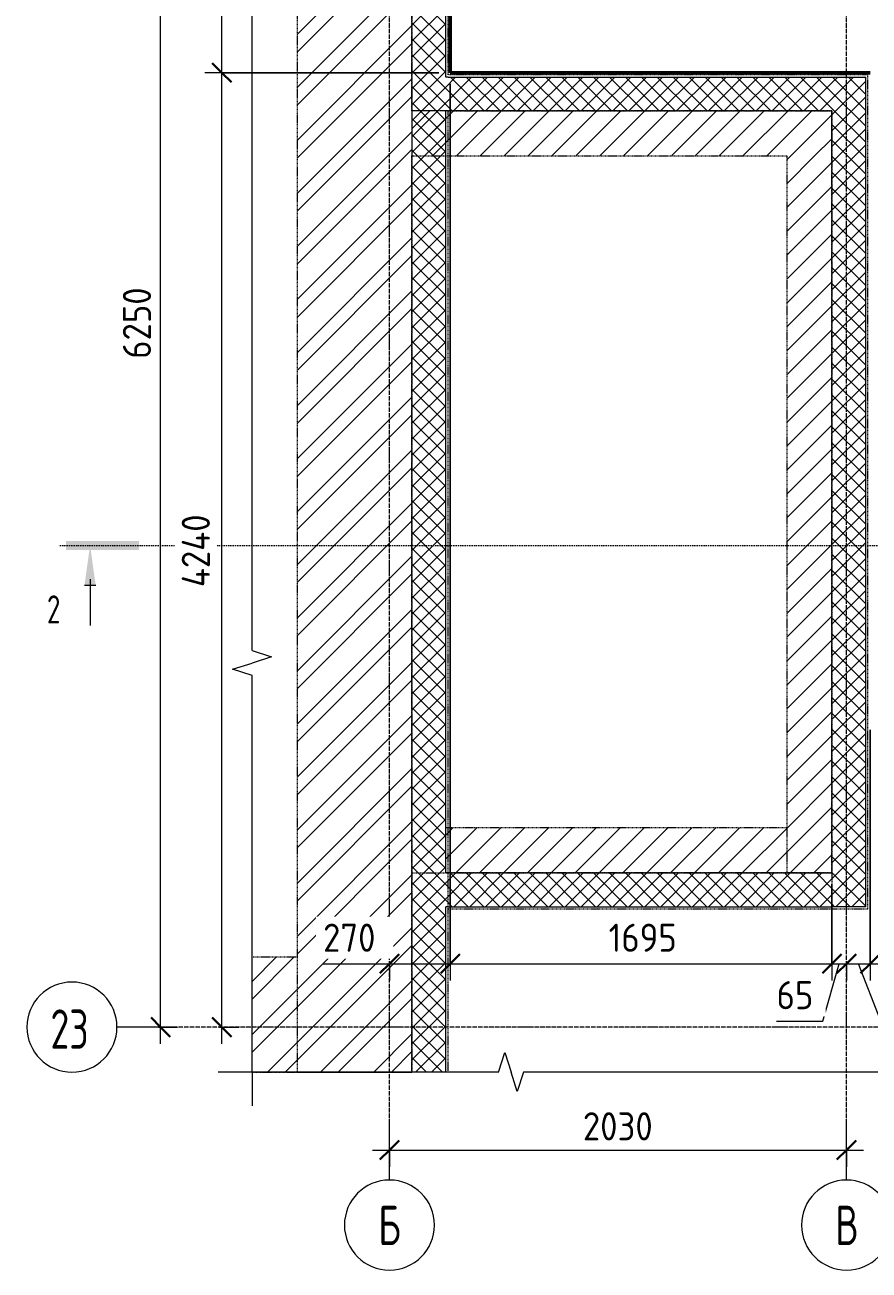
# Model space of a CAD drawing. Header units: millimetres. Extents: x -24739 to 22705, y -5184 to 8174.
# Drawn here: x -24739 to -20990, y -479 to 5052 of the extents above; entities that cross this region are included whole.
import ezdxf

# ---------------------------------------------------------------- set-up
doc = ezdxf.new("R2010")
doc.units = ezdxf.units.MM
for name, pattern in [('01 Штриховая _4 мм_', [6, 3.5, -2.5]), ('02 Штрихпунктирная _20 мм_', [25, 20, -2.5, 0, -2.5]), ('04 Пунктир 10мм', [10, 0, -10])]:
    doc.linetypes.add(name, pattern=pattern)
for name, color, linetype, lineweight in [('AA_Dim', 7, 'Continuous', 9), ('AA_Dim-50', 7, 'Continuous', 9), ('AA_Oformlenie', 7, 'Continuous', 9), ('AA_Razrez', 7, 'Continuous', 9), ('AA_Vinoska', 7, 'Continuous', 9), ('AF_Perekritie', 7, 'Continuous', 60), ('AF_Perekritie_Опалубка', 253, 'Continuous', 20), ('AF_Perekritie_Опалубка_Существующая', 253, 'Continuous', 20), ('AF_Stena', 7, 'Continuous', 60), ('AF_Stena_Опалубка_Существующая', 253, 'Continuous', 20), ('KR_Fundament', 7, 'Continuous', 20), ('Оси', 7, 'Continuous', 9)]:
    doc.layers.add(name, color=color, linetype=linetype, lineweight=lineweight)
doc.styles.add('ISOCPEUR_1', font='isocpeur.TTF', dxfattribs={"width": 0.7, "height": 125})
doc.styles.add('ISOCPEUR_2', font='isocpeur.TTF', dxfattribs={"width": 0.7, "height": 175})
doc.styles.add('ISOCPEUR_3', font='isocpeur.TTF', dxfattribs={"width": 0.9, "height": 125})
doc.dimstyles.new('00_Точн_3_знака__прозр__1', dxfattribs={"dimscale": 304.8, "dimtxt": 125.344371, "dimasz": 0.278871, "dimexe": 0.246063, "dimexo": 0.164042, "dimgap": 0.016404, "dimtad": 1, "dimdec": 3, "dimrnd": 0.001, "dimdsep": 46, "dimtxsty": 'ISOCPEUR_3', "dimblk1": 'OBLIQUE', "dimblk2": 'OBLIQUE', "dimsah": 1, "dimcen": 0.09, "dimdle": 0.246063, "dimazin": 0, "dimtfac": 1, "dimtdec": 4, "dimtix": 1, "dimtmove": 0, "dimatfit": 3, "dimfxl": 1, "dimtvp": 1, "dimtolj": 1, "dimtzin": 0, "dimlwd": 18, "dimlwe": 18, "dimarcsym": 2})
doc.dimstyles.new('01_Точн_3_знака__непрозр_', dxfattribs={"dimscale": 304.8, "dimtxt": 125.344371, "dimasz": 0.278871, "dimexe": 0.246063, "dimexo": 0.164042, "dimgap": 0.049213, "dimtad": 1, "dimdec": 3, "dimrnd": 0.001, "dimdsep": 46, "dimtxsty": 'ISOCPEUR_3', "dimblk1": 'OBLIQUE', "dimblk2": 'OBLIQUE', "dimsah": 1, "dimcen": 0.09, "dimdle": 0.246063, "dimazin": 0, "dimtfac": 1, "dimtdec": 4, "dimtix": 1, "dimtmove": 0, "dimatfit": 3, "dimfxl": 1, "dimtvp": 1, "dimtfill": 1, "dimtolj": 1, "dimtzin": 0, "dimlwd": 18, "dimlwe": 18, "dimarcsym": 2})
doc.dimstyles.new('01_Точн_3_знака__непрозр__1', dxfattribs={"dimscale": 304.8, "dimtxt": 125.344371, "dimasz": 0.278871, "dimexe": 0.246063, "dimexo": 0.164042, "dimgap": 0.049213, "dimtad": 1, "dimdec": 3, "dimrnd": 0.001, "dimdsep": 46, "dimtxsty": 'ISOCPEUR_3', "dimblk1": 'OBLIQUE', "dimblk2": 'OBLIQUE', "dimsah": 1, "dimcen": 0.09, "dimdle": 0.246063, "dimazin": 0, "dimtfac": 1, "dimtdec": 4, "dimtix": 1, "dimtmove": 1, "dimatfit": 3, "dimfxl": 1, "dimtvp": 1, "dimtfill": 1, "dimtolj": 1, "dimtzin": 0, "dimlwd": 18, "dimlwe": 18, "dimarcsym": 2})
pattern_1 = [(45, (-41505.71, 0), (-117.8662, 117.8662), []), (45, (-41427.14, 0), (-117.8662, 117.8662), [])]
pattern_2 = [(45, (-41505.714, 0), (-35.35534, 35.35534), []), (135, (-41505.714, 0), (-35.35534, -35.35534), [])]
pattern_3 = [(45, (-41505.714, 0), (-53.033, 53.033), [])]

# ---------------------------------------------------------------- blocks, each defined once
blk = doc.blocks.new('011_Прямоугольник обрыва _ЭлУзла_ - 011_Прямоугольник обрыва _ЭлУзла_-4036810-КР_ФПм1_-3_300_-1этаж')
at = {"layer": 'AA_Oformlenie'}
for p, q in [((1206.1, 7269.4), (3394.5, 7269.4)), ((3505.8, 7269.4), (4599.3, 7269.4)), ((4599.3, 7269.4), (4599.3, 5507.1)), ((4599.3, 5395.8), (4599.3, 1872.4))]:
    blk.add_line(p, q, dxfattribs=at)
blk = doc.blocks.new('Разрез - Номер узла_ спереди-394134-КР_ФПм1_-3_300_-1этаж')
at = {"layer": 'AA_Razrez'}
for points in [[(7.33, 0.4), (7.33, -0.39), (0.87, -0.39), (0.87, 0.4)], [(3.5, -3.53), (2.5, -3.53), (3, 0)]]:
    blk.add_hatch(color=256, dxfattribs=at).paths.add_polyline_path(points)
for p, q in [((3, -3), (3, -7.1)), ((2.5, -3.53), (3.5, -3.53))]:
    blk.add_line(p, q, dxfattribs=at)
blk = doc.blocks.new('Ось сетки - d_4мм-2765513-КР_ФПм1_-3_300_-1этаж')
at = {"layer": 'Оси'}
for start, end in [(360, 180), (360, 180), (180, 360), (180, 360)]:
    blk.add_arc((0, 0), 4, start, end, dxfattribs=at)
blk = doc.blocks.new('DIMBLOCK5-КР_ФПм1_-3_300_-1этаж')
at = {"layer": 'AA_Dim-50', "lineweight": 30}
for p, q in [((-23864.7, 4840), (-23907.2, 4882.5)), ((-23864.7, 4840), (-23822.2, 4797.5)), ((-23864.7, 600), (-23907.2, 642.5)), ((-23864.7, 600), (-23822.2, 557.5))]:
    blk.add_line(p, q, dxfattribs=at)
at = {"layer": 'AA_Dim-50', "lineweight": 18}
for p, q in [((-22900.1, 4840), (-23939.7, 4840)), ((-23864.7, 525), (-23864.7, 4840)), ((-23864.7, 4840), (-22900.1, 4840)), ((-23874.8, 600), (-23789.7, 600)), ((-23864.7, 600), (-23874.8, 600))]:
    blk.add_line(p, q, dxfattribs=at)
at = {"layer": 'AA_Dim-50', "color": 0, "lineweight": 18, "insert": (-24042.5, 2554.5), "char_height": 125, "width": 397.318, "attachment_point": 1, "rotation": 90, "line_spacing_factor": 1.135194, "style": 'ISOCPEUR_3', "bg_fill": 3, "box_fill_scale": 1.25, "bg_fill_color": 256, "bg_fill_true_color": 13158600, "bg_fill_transparency": 0}
blk.add_mtext('4240', dxfattribs=at)
blk = doc.blocks.new('_Oblique')
at = {"color": 0, "linetype": 'ByBlock', "lineweight": -2}
blk.add_line((-0.5, -0.5), (0.5, 0.5), dxfattribs=at)
blk = doc.blocks.new('DIMBLOCK6-КР_ФПм1_-3_300_-1этаж')
at = {"layer": 'AA_Dim-50', "lineweight": 30}
for p, q in [((-23864.7, 6660), (-23907.2, 6702.5)), ((-23864.7, 6660), (-23822.2, 6617.5)), ((-23864.7, 4840), (-23907.2, 4882.5)), ((-23864.7, 4840), (-23822.2, 4797.5))]:
    blk.add_line(p, q, dxfattribs=at)
at = {"layer": 'AA_Dim-50', "lineweight": 18}
for p, q in [((-22900.1, 6660), (-23939.7, 6660)), ((-23864.7, 4840), (-23864.7, 6660)), ((-23864.7, 6660), (-22900.1, 6660)), ((-22900.1, 4840), (-23939.7, 4840)), ((-23864.7, 4840), (-22900.1, 4840))]:
    blk.add_line(p, q, dxfattribs=at)
at = {"layer": 'AA_Dim-50', "color": 0, "lineweight": 18, "insert": (-24042.5, 5605.7), "char_height": 125, "width": 346.234, "attachment_point": 1, "rotation": 90, "line_spacing_factor": 1.135194, "style": 'ISOCPEUR_3', "bg_fill": 3, "box_fill_scale": 1.25, "bg_fill_color": 256, "bg_fill_true_color": 13158600, "bg_fill_transparency": 0}
blk.add_mtext('1820', dxfattribs=at)
blk = doc.blocks.new('DIMBLOCK8-КР_ФПм1_-3_300_-1этаж')
at = {"layer": 'AA_Dim-50', "lineweight": 18}
for p, q in [((-22850.1, 4790), (-22850.1, 806.8)), ((-22850.1, 881.8), (-22850.1, 4790)), ((-23120.1, 891.9), (-23120.1, 806.8)), ((-23120.1, 881.8), (-23120.1, 891.9)), ((-23414.9, 881.8), (-23130.8, 881.8)), ((-23195.1, 881.8), (-22850.1, 881.8)), ((-23130.8, 881.8), (-22985.1, 881.8))]:
    blk.add_line(p, q, dxfattribs=at)
at = {"layer": 'AA_Dim-50', "lineweight": 30}
for p, q in [((-23120.1, 881.8), (-23077.6, 924.3)), ((-22850.1, 881.8), (-22807.6, 924.3)), ((-23120.1, 881.8), (-23162.6, 839.3)), ((-22850.1, 881.8), (-22892.6, 839.3))]:
    blk.add_line(p, q, dxfattribs=at)
at = {"layer": 'AA_Dim-50', "color": 0, "lineweight": 18, "insert": (-23414.9, 1059.6), "char_height": 125, "width": 280.961, "attachment_point": 1, "line_spacing_factor": 1.135194, "style": 'ISOCPEUR_3', "bg_fill": 3, "box_fill_scale": 1.25, "bg_fill_color": 256, "bg_fill_true_color": 13158600, "bg_fill_transparency": 0}
blk.add_mtext('270', dxfattribs=at)
blk = doc.blocks.new('DIMBLOCK9-КР_ФПм1_-3_300_-1этаж')
at = {"layer": 'AA_Dim-50', "lineweight": 18}
for p, q in [((-22850.1, 4790), (-22850.1, 806.8)), ((-22850.1, 881.8), (-22850.1, 4790)), ((-21155.1, 1235), (-21155.1, 806.8)), ((-21155.1, 881.8), (-21155.1, 1235)), ((-22850.1, 881.8), (-21155.1, 881.8))]:
    blk.add_line(p, q, dxfattribs=at)
at = {"layer": 'AA_Dim-50', "lineweight": 30}
for p, q in [((-22850.1, 881.8), (-22807.6, 924.3)), ((-21155.1, 881.8), (-21112.6, 924.3)), ((-22850.1, 881.8), (-22892.6, 839.3)), ((-21155.1, 881.8), (-21197.6, 839.3))]:
    blk.add_line(p, q, dxfattribs=at)
at = {"layer": 'AA_Dim-50', "color": 0, "lineweight": 18, "insert": (-22146.8, 1059.6), "char_height": 125, "width": 346.234, "attachment_point": 1, "line_spacing_factor": 1.135194, "style": 'ISOCPEUR_3', "bg_fill": 3, "box_fill_scale": 1.25, "bg_fill_color": 256, "bg_fill_true_color": 13158600, "bg_fill_transparency": 0}
blk.add_mtext('1695', dxfattribs=at)
blk = doc.blocks.new('DIMBLOCK10-КР_ФПм1_-3_300_-1этаж')
at = {"layer": 'AA_Dim-50', "lineweight": 18}
for p, q in [((-21155.1, 1235), (-21155.1, 806.8)), ((-21155.1, 881.8), (-21155.1, 1235)), ((-21090.1, 891.9), (-21090.1, 806.8)), ((-21090.1, 881.8), (-21090.1, 891.9)), ((-21194.9, 626.7), (-21122.6, 881.8)), ((-21155.1, 881.8), (-21090.1, 881.8)), ((-21401, 626.7), (-21194.9, 626.7))]:
    blk.add_line(p, q, dxfattribs=at)
at = {"layer": 'AA_Dim-50', "lineweight": 30}
for p, q in [((-21155.1, 881.8), (-21112.6, 924.3)), ((-21090.1, 881.8), (-21047.6, 924.3)), ((-21155.1, 881.8), (-21197.6, 839.3)), ((-21090.1, 881.8), (-21132.6, 839.3))]:
    blk.add_line(p, q, dxfattribs=at)
at = {"layer": 'AA_Dim-50', "color": 0, "lineweight": 18, "insert": (-21401, 804.5), "char_height": 125, "width": 187.307, "attachment_point": 1, "line_spacing_factor": 1.135194, "style": 'ISOCPEUR_3', "bg_fill": 3, "box_fill_scale": 1.25, "bg_fill_color": 256, "bg_fill_true_color": 13158600, "bg_fill_transparency": 0}
blk.add_mtext('65', dxfattribs=at)
blk = doc.blocks.new('DIMBLOCK11-КР_ФПм1_-3_300_-1этаж')
at = {"layer": 'AA_Dim-50', "lineweight": 18}
for p, q in [((-20985.1, 1920), (-20985.1, 806.8)), ((-20985.1, 881.8), (-20985.1, 1920)), ((-21090.1, 891.9), (-21090.1, 806.8)), ((-21090.1, 881.8), (-21090.1, 891.9)), ((-21090.1, 881.8), (-20985.1, 881.8)), ((-20938.4, 626.7), (-21037.6, 881.8)), ((-20677.9, 626.7), (-20938.4, 626.7))]:
    blk.add_line(p, q, dxfattribs=at)
at = {"layer": 'AA_Dim-50', "lineweight": 30}
for p, q in [((-21090.1, 881.8), (-21047.6, 924.3)), ((-20985.1, 881.8), (-20942.6, 924.3)), ((-21090.1, 881.8), (-21132.6, 839.3)), ((-20985.1, 881.8), (-21027.6, 839.3))]:
    blk.add_line(p, q, dxfattribs=at)
at = {"layer": 'AA_Dim-50', "color": 0, "lineweight": 18, "insert": (-20888.4, 804.5), "char_height": 125, "width": 252.581, "attachment_point": 1, "line_spacing_factor": 1.135194, "style": 'ISOCPEUR_3', "bg_fill": 3, "box_fill_scale": 1.25, "bg_fill_color": 256, "bg_fill_true_color": 13158600, "bg_fill_transparency": 0}
blk.add_mtext('105', dxfattribs=at)
blk = doc.blocks.new('DIMBLOCK12-КР_ФПм1_-3_300_-1этаж')
at = {"layer": 'AA_Dim-50', "lineweight": 18}
for p, q in [((-20985.1, 1920), (-20985.1, 806.8)), ((-20985.1, 881.8), (-20985.1, 1920)), ((-19385.1, 1920), (-19385.1, 806.8)), ((-19385.1, 881.8), (-19385.1, 1920)), ((-20985.1, 881.8), (-19385.1, 881.8))]:
    blk.add_line(p, q, dxfattribs=at)
at = {"layer": 'AA_Dim-50', "lineweight": 30}
for p, q in [((-20985.1, 881.8), (-20942.6, 924.3)), ((-19385.1, 881.8), (-19342.6, 924.3)), ((-20985.1, 881.8), (-21027.6, 839.3)), ((-19385.1, 881.8), (-19427.6, 839.3))]:
    blk.add_line(p, q, dxfattribs=at)
at = {"layer": 'AA_Dim-50', "color": 0, "lineweight": 18, "insert": (-20329.3, 1059.6), "char_height": 125, "width": 346.234, "attachment_point": 1, "line_spacing_factor": 1.135194, "style": 'ISOCPEUR_3', "bg_fill": 3, "box_fill_scale": 1.25, "bg_fill_color": 256, "bg_fill_true_color": 13158600, "bg_fill_transparency": 0}
blk.add_mtext('1600', dxfattribs=at)
blk = doc.blocks.new('DIMBLOCK14-КР_ФПм1_-3_300_-1этаж')
at = {"layer": 'AA_Dim-50', "lineweight": 30}
for p, q in [((-23120.1, 53.8), (-23077.6, 96.3)), ((-21090.1, 53.8), (-21047.6, 96.3)), ((-23120.1, 53.8), (-23162.6, 11.3)), ((-21090.1, 53.8), (-21132.6, 11.3))]:
    blk.add_line(p, q, dxfattribs=at)
at = {"layer": 'AA_Dim-50', "lineweight": 18}
for p, q in [((-23120.1, 63.9), (-23120.1, -21.2)), ((-23120.1, 53.8), (-23120.1, 63.9)), ((-21090.1, 63.9), (-21090.1, -21.2)), ((-21090.1, 53.8), (-21090.1, 63.9)), ((-23195.1, 53.8), (-21015.1, 53.8))]:
    blk.add_line(p, q, dxfattribs=at)
at = {"layer": 'AA_Dim-50', "color": 0, "lineweight": 18, "insert": (-22261.2, 221.7), "char_height": 125, "width": 374.614, "attachment_point": 1, "line_spacing_factor": 1.135194, "style": 'ISOCPEUR_3'}
blk.add_mtext('2030', dxfattribs=at)
blk = doc.blocks.new('DIMBLOCK15-КР_ФПм1_-3_300_-1этаж')
at = {"layer": 'AA_Dim-50', "lineweight": 18}
for p, q in [((-24136.2, 525), (-24136.2, 6925)), ((-24136.2, 6850), (-24147.4, 6850)), ((-24146.3, 6850), (-24061.2, 6850)), ((-24146.3, 600), (-24061.2, 600)), ((-24136.2, 600), (-24146.3, 600))]:
    blk.add_line(p, q, dxfattribs=at)
at = {"layer": 'AA_Dim-50', "lineweight": 30}
for p, q in [((-24136.2, 6850), (-24178.7, 6892.5)), ((-24136.2, 6850), (-24093.7, 6807.5)), ((-24136.2, 600), (-24178.7, 642.5)), ((-24136.2, 600), (-24093.7, 557.5))]:
    blk.add_line(p, q, dxfattribs=at)
at = {"layer": 'AA_Dim-50', "color": 0, "lineweight": 18, "insert": (-24304, 3568.9), "char_height": 125, "width": 374.614, "attachment_point": 1, "rotation": 90, "line_spacing_factor": 1.135194, "style": 'ISOCPEUR_3'}
blk.add_mtext('6250', dxfattribs=at)

msp = doc.modelspace()

# ---------------------------------------------------------------- hatches: boundary and pattern name
at = {"layer": 'AF_Stena', "lineweight": 9}
h = msp.add_hatch(dxfattribs=at)
h.set_pattern_fill('FP_1', color=9, style=0, pattern_type=2)
h.set_pattern_definition(pattern_1)
h.paths.add_polyline_path([(-23530.0616, 400), (-23020.0616, 400), (-23020.0616, 6850), (-23530.0616, 6850), (-23530.0616, 910)])
h = msp.add_hatch(dxfattribs=at)
h.set_pattern_fill('FP_2', color=9, style=0, pattern_type=2)
h.set_pattern_definition(pattern_2)
h.paths.add_polyline_path([(-22870.0616, 400), (-22870.0616, 6850), (-23020.0616, 6850), (-23020.0616, 400)])
h = msp.add_hatch(dxfattribs=at)
h.set_pattern_fill('FP_2', color=9, style=0, pattern_type=2)
h.set_pattern_definition(pattern_2)
h.paths.add_polyline_path([(-21155.0616, 4670), (-21155.0616, 4820), (-22870.0616, 4820), (-22870.0616, 4670), (-21450.3774, 4670)])
h = msp.add_hatch(dxfattribs=at)
h.set_pattern_fill('FP_2', color=9, style=0, pattern_type=2)
h.set_pattern_definition(pattern_2)
h.paths.add_polyline_path([(-21155.0616, 1135), (-21005.0616, 1135), (-21005.0616, 4820), (-21155.0616, 4820), (-21155.0616, 1285)])
h = msp.add_hatch(dxfattribs=at)
h.set_pattern_fill('FP_3', color=9, style=0, pattern_type=2)
h.set_pattern_definition(pattern_3)
h.paths.add_polyline_path([(-21155.0616, 4470), (-21155.0616, 4670), (-23020.0616, 4670), (-23020.0616, 4470), (-21355.0616, 4470)])
h = msp.add_hatch(dxfattribs=at)
h.set_pattern_fill('FP_3', color=9, style=0, pattern_type=2)
h.set_pattern_definition(pattern_3)
h.paths.add_polyline_path([(-21355.0616, 1285), (-21155.0616, 1285), (-21155.0616, 4470), (-21355.0616, 4470), (-21355.0616, 1485)])
h = msp.add_hatch(dxfattribs=at)
h.set_pattern_fill('FP_3', color=9, style=0, pattern_type=2)
h.set_pattern_definition(pattern_3)
h.paths.add_polyline_path([(-21355.0616, 1285), (-21355.0616, 1485), (-22870.0616, 1485), (-22870.0616, 1285), (-21450.3774, 1285)])
h = msp.add_hatch(dxfattribs=at)
h.set_pattern_fill('FP_2', color=9, style=0, pattern_type=2)
h.set_pattern_definition(pattern_2)
h.paths.add_polyline_path([(-21155.0616, 1135), (-21155.0616, 1285), (-22870.0616, 1285), (-22870.0616, 1135), (-21450.3774, 1135)])
h = msp.add_hatch(dxfattribs=at)
h.set_pattern_fill('FP_1', color=9, style=0, pattern_type=2)
h.set_pattern_definition(pattern_1)
h.paths.add_polyline_path([(-23730.0616, 400), (-23530.0616, 400), (-23530.0616, 910), (-23730.0616, 910)])

# ---------------------------------------------------------------- linework, layer by layer
at = {"layer": 'AA_Razrez', "linetype": '04 Пунктир 10мм'}
msp.add_line((-18480.9306, 2739.3839), (-24599.5617, 2739.3839), dxfattribs=at)
at = {"layer": 'AA_Vinoska'}
for p, q in [((-23730.0616, 2273.6638), (-23643.4115, 2245.5094)), ((-23816.6641, 2189.8551), (-23730.0616, 2217.3551)), ((-23643.4115, 2245.5094), (-23730.0616, 2217.3551)), ((-23730.0616, 2162.3551), (-23816.6641, 2189.8551)), ((-22636.5332, 400), (-22608.3789, 486.6501)), ((-22608.3789, 486.6501), (-22580.2245, 400)), ((-23730.0616, 400), (-23880.0616, 400)), ((-23730.0616, 400), (-23730.0616, 250)), ((-22552.7245, 313.3975), (-22580.2245, 400)), ((-22525.2245, 400), (-22552.7245, 313.3975))]:
    msp.add_line(p, q, dxfattribs=at)
at = {"layer": 'AF_Perekritie', "color": 254, "linetype": '01 Штриховая _4 мм_', "lineweight": 20}
for p, q in [((-22860.012, 1285.0716), (-22859.5724, 1285.0716)), ((-23019.7508, 401.5724), (-23019.7508, 402.1983))]:
    msp.add_line(p, q, dxfattribs=at)
at = {"layer": 'AF_Perekritie_Опалубка'}
for p, q in [((-22850.0616, 6660), (-22850.0616, 4840)), ((-22850.0616, 4840), (-20985.0616, 4840))]:
    msp.add_line(p, q, dxfattribs=at)
at = {"layer": 'AF_Perekritie_Опалубка_Существующая', "color": 254, "linetype": '01 Штриховая _4 мм_'}
for p, q in [((-23020.0616, 4670), (-23020.0616, 6850)), ((-22870.0616, 4670), (-23020.0616, 4670)), ((-21155.0616, 4670), (-22870.0616, 4670)), ((-21155.0616, 1285.0716), (-21155.0616, 4670)), ((-23019.7508, 402.2479), (-23019.7508, 1285.0716)), ((-23019.7508, 1285.0716), (-22870.0616, 1285.0716)), ((-22870.058, 1285.0716), (-22860.0616, 1285.0716)), ((-22859.5228, 1285.0716), (-21155.1332, 1285.0716)), ((-23730.0616, 400), (-23020.0616, 400)), ((-23019.7508, 400), (-23019.7508, 401.5228))]:
    msp.add_line(p, q, dxfattribs=at)
at = {"layer": 'AF_Stena_Опалубка_Существующая', "color": 254, "linetype": '01 Штриховая _4 мм_'}
for p, q in [((-23530.0616, 6850), (-23530.0616, 910)), ((-23020.0616, 4670), (-23020.0616, 6850)), ((-23020.0616, 6850), (-23020.0616, 400)), ((-22860.0616, 4830), (-22860.0616, 6670)), ((-21155.0616, 4830), (-22860.0616, 4830)), ((-21005.0616, 4830), (-21155.0616, 4830)), ((-20995.0616, 4830), (-21005.0616, 4830)), ((-20995.0616, 1125), (-20995.0616, 4830)), ((-21155.0616, 4670), (-23020.0616, 4670)), ((-22860.0616, 1485), (-22860.0616, 4670)), ((-22860.0616, 4670), (-21155.0616, 4670)), ((-21155.0616, 4470), (-21155.0616, 4670)), ((-21155.0616, 4670), (-21155.0616, 1285)), ((-23020.0616, 400), (-23020.0616, 4470)), ((-23020.0616, 4470), (-21355.0616, 4470)), ((-21355.0616, 4470), (-21355.0616, 1485)), ((-21155.0616, 1285), (-21155.0616, 4470)), ((-22860.0616, 1135), (-22860.0616, 1485)), ((-21355.0616, 1485), (-22860.0616, 1485)), ((-22860.0616, 1285), (-22860.0616, 1485)), ((-21355.0616, 1485), (-21355.0616, 1285)), ((-21355.0616, 1484.9504), (-21355.0616, 1285)), ((-22860.0616, 1285), (-21355.0616, 1285)), ((-21155.0616, 1285), (-22860.0616, 1285)), ((-22860.0616, 1135), (-22860.0616, 1285)), ((-21355.0616, 1285), (-21155.0616, 1285)), ((-21155.0616, 1285), (-21155.0616, 1125)), ((-21155.0616, 1284.9504), (-21155.0616, 1125)), ((-22860.0616, 1125.0496), (-22860.0616, 1135)), ((-22860.0616, 1125), (-22860.0616, 1135)), ((-22860.0616, 400), (-22860.0616, 1125)), ((-22860.0616, 1125), (-21155.0616, 1125)), ((-21155.0616, 1125), (-21005.0616, 1125)), ((-21005.0616, 1125), (-20995.0616, 1125)), ((-23530.0616, 910), (-23730.0616, 910)), ((-23530.0616, 910), (-23530.0616, 400)), ((-23530.0616, 909.9504), (-23530.0616, 400)), ((-23020.0616, 400), (-23730.0616, 400)), ((-23730.0616, 400), (-23530.0616, 400)), ((-23530.0616, 400), (-23020.0616, 400))]:
    msp.add_line(p, q, dxfattribs=at)
at = {"layer": 'AF_Stena_Опалубка_Существующая', "color": 254}
for p, q in [((-22870.0616, 4820), (-22870.0616, 6680)), ((-22860.0616, 4820), (-22870.0616, 4820)), ((-22860.0616, 4820), (-21155.0616, 4820)), ((-21155.0616, 4820), (-21005.0616, 4820)), ((-21005.0616, 1135), (-21005.0616, 4820)), ((-23020.0616, 4670), (-23020.0616, 4470)), ((-22870.0616, 1485), (-22870.0616, 4670)), ((-22860.0616, 4670), (-22870.0616, 4670)), ((-22870.0616, 1285), (-22870.0616, 1485)), ((-22860.0616, 1485), (-22870.0616, 1485)), ((-22870.0616, 1285), (-22870.0616, 1485)), ((-22860.0616, 1285), (-22870.0616, 1285)), ((-22860.0616, 1285), (-22870.0616, 1285)), ((-22870.0616, 400), (-22870.0616, 1135)), ((-22860.0616, 1135), (-22870.0616, 1135)), ((-22860.0616, 1135), (-21155.0616, 1135)), ((-21005.0616, 1135), (-21155.0616, 1135))]:
    msp.add_line(p, q, dxfattribs=at)
at = {"layer": 'KR_Fundament', "lineweight": 50}
for p, q in [((-22850.0616, 6660), (-22850.0616, 4840)), ((-22850.0616, 4840), (-20985.0616, 4840))]:
    msp.add_line(p, q, dxfattribs=at)
at = {"layer": 'Оси', "linetype": '02 Штрихпунктирная _20 мм_'}
for p, q in [((-23120.0616, 170.5185), (-23120.0616, 7581.9165)), ((-21090.0616, 170.5185), (-21090.0616, 7581.9165)), ((-18966.8303, 600), (-24080.0616, 600))]:
    msp.add_line(p, q, dxfattribs=at)
at = {"layer": 'Оси'}
for p, q in [((-24080.0616, 600), (-24330.0616, 600)), ((-23120.0616, -79.4815), (-23120.0616, 170.5185)), ((-21090.0616, -79.4815), (-21090.0616, 170.5185))]:
    msp.add_line(p, q, dxfattribs=at)

# ---------------------------------------------------------------- block references
at = {"layer": 'AA_Oformlenie', "rotation": 180}
msp.add_blockref('011_Прямоугольник обрыва _ЭлУзла_ - 011_Прямоугольник обрыва _ЭлУзла_-4036810-КР_ФПм1_-3_300_-1этаж', (-19130.7134, 7669.4204), dxfattribs=at)
at = {"layer": 'AA_Razrez', "xscale": 49.99999999999998, "yscale": 49.99999999999998, "zscale": 49.99999999999998}
msp.add_blockref('Разрез - Номер узла_ спереди-394134-КР_ФПм1_-3_300_-1этаж', (-24599.5617, 2739.3839), dxfattribs=at)
at = {"layer": 'Оси', "xscale": 49.99999999999998, "yscale": 49.99999999999998, "zscale": 49.99999999999998, "rotation": 89.99999999999955}
msp.add_blockref('Ось сетки - d_4мм-2765513-КР_ФПм1_-3_300_-1этаж', (-24530.0616, 600), dxfattribs=at)
at = {"layer": 'Оси', "xscale": 49.99999999999998, "yscale": 49.99999999999998, "zscale": 49.99999999999998}
for p in [(-23120.0616, -279.4815), (-21090.0616, -279.4815)]:
    msp.add_blockref('Ось сетки - d_4мм-2765513-КР_ФПм1_-3_300_-1этаж', p, dxfattribs=at)

# ---------------------------------------------------------------- texts
at = {"layer": 'AA_Razrez', "insert": (-24641.1829, 2518.1997), "char_height": 125, "width": 75.759469, "attachment_point": 1, "style": 'ISOCPEUR_1'}
msp.add_mtext('\\fISOCPEUR|b0|i0|c204|p34|;\\W.7;2', dxfattribs=at)
at = {"layer": 'Оси', "char_height": 175, "attachment_point": 1, "style": 'ISOCPEUR_2'}
for s, insert, width in [('23', (-24625.6752, 678.5763), 207.637062), ('\\fISOCPEUR|b0|i0|c204|p34|;\\W.7;Б', (-23169.8269, -193.2513), 120.653969), ('\\fISOCPEUR|b0|i0|c204|p34|;\\W.7;В', (-21139.8269, -193.2513), 120.653969)]:
    msp.add_mtext(s, dxfattribs=dict(at, insert=insert, width=width))

# ---------------------------------------------------------------- dimensions: what is measured, and where the dimension line sits
at = {"layer": 'AA_Dim', "lineweight": 18}
dim = msp.add_linear_dim(base=(-21090.0616, 53.8135), p1=(-23120.0616, 113.9175), p2=(-21090.0616, 113.9175), dimstyle='00_Точн_3_знака__прозр__1', override={"dimpost": '<>', "dimfxl": 2030}, dxfattribs=at)
dim.commit()
dim.dimension.update_dxf_attribs({"geometry": 'DIMBLOCK14-КР_ФПм1_-3_300_-1этаж', "text_midpoint": (-22105.0616, 121.3135)})

# ---------------------------------------------------------------- next in the draw order: dimensions: what is measured, and where the dimension line sits
dim = msp.add_linear_dim(base=(-23864.6596, 4840), p1=(-23924.7637, 600), p2=(-22850.0616, 4840), angle=90, dimstyle='01_Точн_3_знака__непрозр_', override={"dimpost": '<>', "dimfxl": 4374.08099}, dxfattribs=at)
dim.commit()
dim.dimension.update_dxf_attribs({"geometry": 'DIMBLOCK5-КР_ФПм1_-3_300_-1этаж', "text_midpoint": (-23942.1596, 2720)})

# ---------------------------------------------------------------- next in the draw order: dimensions: what is measured, and where the dimension line sits
dim = msp.add_linear_dim(base=(-23864.6596, 6660), p1=(-22850.0616, 4840), p2=(-22850.0616, 6660), angle=90, dimstyle='01_Точн_3_знака__непрозр_', override={"dimpost": '<>', "dimfxl": 1820}, dxfattribs=at)
dim.commit()
dim.dimension.update_dxf_attribs({"geometry": 'DIMBLOCK6-КР_ФПм1_-3_300_-1этаж', "text_midpoint": (-23942.1596, 5750)})

# ---------------------------------------------------------------- next in the draw order: dimensions: what is measured, and where the dimension line sits
dim = msp.add_linear_dim(base=(-24136.1842, 6850), p1=(-24196.2882, 600), p2=(-24196.2882, 6850), angle=90, dimstyle='00_Точн_3_знака__прозр__1', override={"dimpost": '<>', "dimfxl": 6250}, dxfattribs=at)
dim.commit()
dim.dimension.update_dxf_attribs({"geometry": 'DIMBLOCK15-КР_ФПм1_-3_300_-1этаж', "text_midpoint": (-24203.6842, 3725)})
dim = msp.add_linear_dim(base=(-22850.0616, 881.7883), p1=(-23120.0616, 941.8923), p2=(-22850.0616, 4840), dimstyle='01_Точн_3_знака__непрозр__1', override={"dimpost": '<>', "dimfxl": 3907.447166}, dxfattribs=at)
dim.commit()
dim.dimension.update_dxf_attribs({"geometry": 'DIMBLOCK8-КР_ФПм1_-3_300_-1этаж', "text_midpoint": (-23274.4399, 976.2947), "dimtype": 160})

# ---------------------------------------------------------------- next in the draw order: dimensions: what is measured, and where the dimension line sits
dim = msp.add_linear_dim(base=(-21155.0616, 881.7883), p1=(-22850.0616, 4840), p2=(-21155.0616, 1285), angle=0, dimstyle='01_Точн_3_знака__непрозр_', override={"dimpost": '<>', "dimfxl": 3938.407038}, dxfattribs=at)
dim.commit()
dim.dimension.update_dxf_attribs({"geometry": 'DIMBLOCK9-КР_ФПм1_-3_300_-1этаж', "text_midpoint": (-22002.5616, 959.2883)})

# ---------------------------------------------------------------- next in the draw order: dimensions: what is measured, and where the dimension line sits
dim = msp.add_linear_dim(base=(-21090.0616, 881.7883), p1=(-21155.0616, 1285), p2=(-21090.0616, 941.8923), dimstyle='01_Точн_3_знака__непрозр__1', override={"dimpost": '<>', "dimfxl": 349.21035}, dxfattribs=at)
dim.commit()
dim.dimension.update_dxf_attribs({"geometry": 'DIMBLOCK10-КР_ФПм1_-3_300_-1этаж', "text_midpoint": (-21307.3354, 721.2163), "dimtype": 160})

# ---------------------------------------------------------------- next in the draw order: dimensions: what is measured, and where the dimension line sits
dim = msp.add_linear_dim(base=(-20985.0616, 881.7883), p1=(-21090.0616, 941.8923), p2=(-20985.0616, 1970), dimstyle='01_Точн_3_знака__непрозр__1', override={"dimpost": '<>', "dimfxl": 1033.455547}, dxfattribs=at)
dim.commit()
dim.dimension.update_dxf_attribs({"geometry": 'DIMBLOCK11-КР_ФПм1_-3_300_-1этаж', "text_midpoint": (-20762.1201, 721.2163), "dimtype": 160})

# ---------------------------------------------------------------- next in the draw order: dimensions: what is measured, and where the dimension line sits
dim = msp.add_linear_dim(base=(-19385.0616, 881.7883), p1=(-20985.0616, 1970), p2=(-19385.0616, 1970), dimstyle='01_Точн_3_знака__непрозр_', override={"dimpost": '<>', "dimfxl": 1600}, dxfattribs=at)
dim.commit()
dim.dimension.update_dxf_attribs({"geometry": 'DIMBLOCK12-КР_ФПм1_-3_300_-1этаж', "text_midpoint": (-20185.0616, 959.2883)})

doc.saveas('drawing.dxf')
